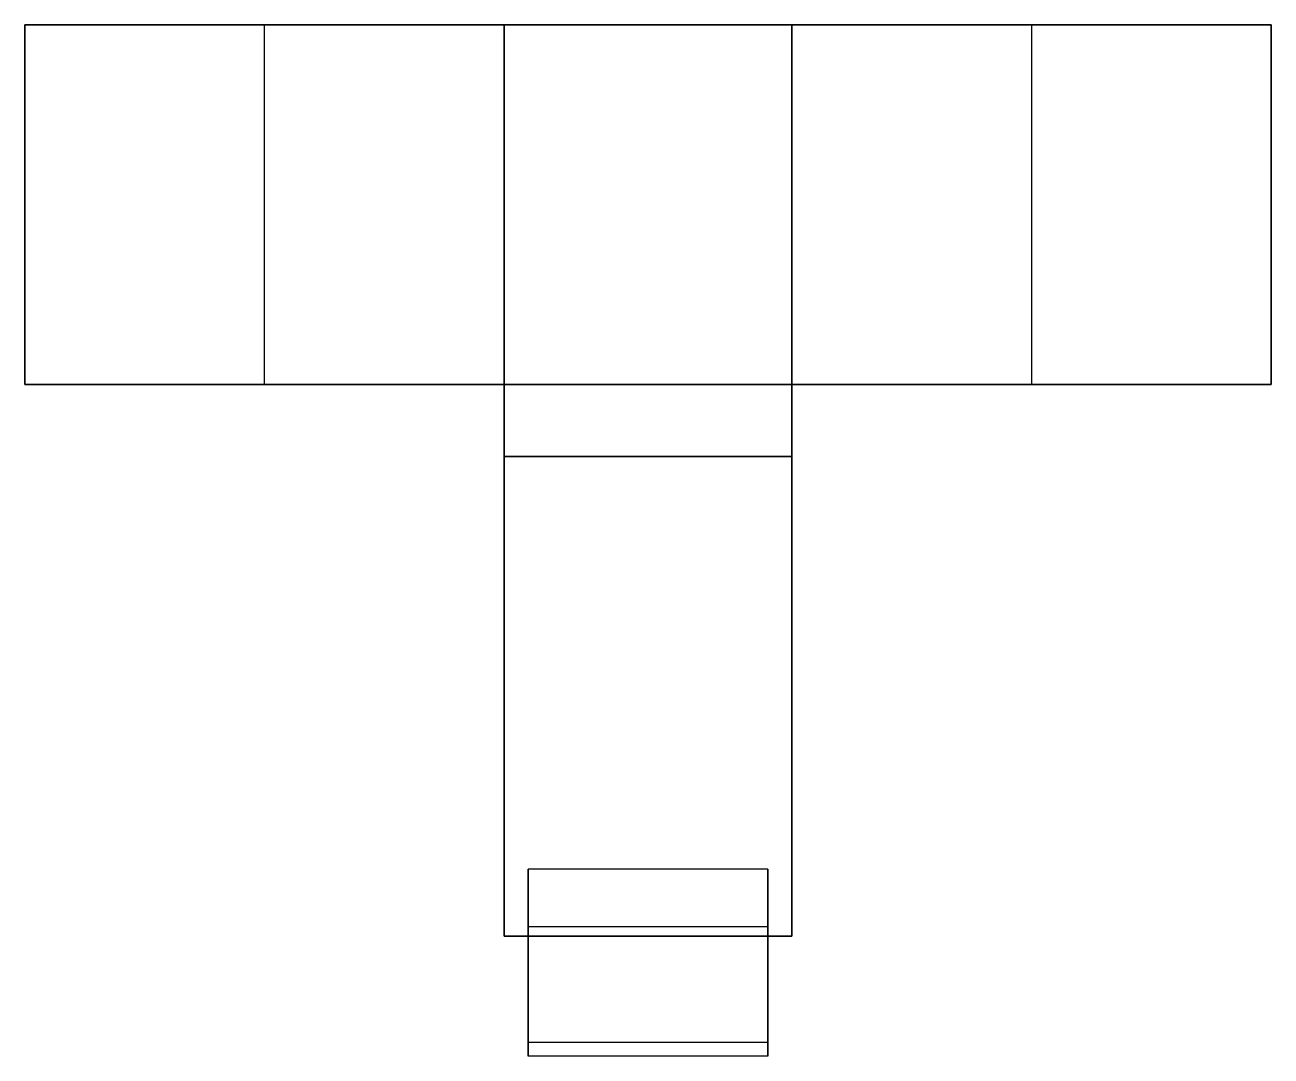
# Model space of a CAD drawing. Extents: x -26 to 26, y -35.5 to 7.5.
import ezdxf

# ---------------------------------------------------------------- set-up
doc = ezdxf.new("R2010")
doc.units = 0
doc.header["$MEASUREMENT"] = 0
doc.layers.add('ACESSORIO', color=254, linetype='CONTINUOUS')
doc.layers.add('CONTORNO', color=2, linetype='CONTINUOUS')

msp = doc.modelspace()

# ---------------------------------------------------------------- linework, layer by layer
at = {"layer": 'ACESSORIO'}
for points in [[(-26, 7.5), (26, 7.5), (-26, 7.5)], [(-26, -7.5), (-26, 7.5), (-26, 7.5), (-26, -7.5)], [(-26, -7.5, -4.86071), (-26, -7.5), (-26, 7.5), (-26, 7.5, -4.86071)], [(-26, 7.5, -4.86071), (-26, 7.5), (26, 7.5), (26, 7.5, -4.86071)], [(26, -7.5, -4.86071), (-26, -7.5, -4.86071), (-26, 7.5, -4.86071), (26, 7.5, -4.86071)], [(6, 7.5), (-6, 7.5), (6, 7.5)], [(6, 7.5), (-6, 7.5), (6, 7.5)], [(-6, -10.5, -18), (-6, 7.5, -18), (-6, 7.5, -18), (-6, -10.5, -18)], [(-6, -10.5, -18), (-6, -10.5, -7.86071), (-6, 7.5), (-6, 7.5, -18)], [(6, -10.5, -7.86071), (6, 7.5), (6, 7.5), (6, -10.5, -7.86071)], [(6, 7.5, -18), (6, 7.5), (6, -10.5, -7.86071), (6, -10.5, -18)], [(26, -7.5, -4.86071), (26, 7.5, -4.86071), (26, 7.5, -4.86071), (26, -7.5, -4.86071)], [(26, 7.5, -4.86071), (26, 7.5), (26, -7.5), (26, -7.5, -4.86071)], [(26, -7.5), (-26, -7.5), (-26, -7.5, -4.86071), (26, -7.5, -4.86071)], [(26, -7.5, -4.86071), (26, -7.5), (26, -7.5, -4.86071)], [(-6, -30.5, -14.5), (-6, -10.5, -14.5), (-6, -10.5, -14.5), (-6, -30.5, -14.5)], [(-6, -30.5, -18), (-6, -30.5, -11), (-6, -10.5, -11), (-6, -10.5, -18)], [(-6, -30.5, -11), (6, -30.5, -11), (6, -10.5, -11), (-6, -10.5, -11)], [(6, -30.5, -11), (6, -10.5, -11), (6, -10.5, -11), (6, -30.5, -11)], [(6, -10.5, -18), (6, -10.5, -11), (6, -30.5, -11), (6, -30.5, -18)], [(-4.99986, -34.92259), (-4.99986, -27.70997, -15.77449), (-4.99986, -27.70997, -15.77449), (-4.99986, -34.92259)], [(-4.99986, -35.5, -0.49374), (-4.99986, -34.92259), (-4.99986, -27.70997, -15.77449), (-4.99986, -30.09016, -17.2725)], [(5.00014, -30.09016, -17.2725), (5.00014, -27.70997, -15.77449), (5.00014, -34.92259), (5.00014, -35.5, -0.49374)], [(-4.99986, -35.5, -0.49374), (-4.99986, -30.09016, -17.2725), (-4.99986, -30.09016, -17.2725), (-4.99986, -35.5, -0.49374)], [(-6, -30.5, -18), (-6, -30.5, -11), (-6, -30.5, -18)]]:
    msp.add_3dface(points, dxfattribs=at)
at = {"layer": 'ACESSORIO', "linetype": 'BYBLOCK'}
for points in [[(-26, -7.5), (-26, 7.5), (26, 7.5), (26, -7.5)], [(-6, -10.5, -7.86071), (6, -10.5, -7.86071), (6, 7.5), (-6, 7.5)], [(6, -10.5, -18), (-6, -10.5, -18), (-6, 7.5, -18), (6, 7.5, -18)], [(-6, 7.5, -18), (-6, 7.5), (6, 7.5), (6, 7.5, -18)], [(-6, -10.5, -18), (6, -10.5, -18), (6, -30.5, -18), (-6, -30.5, -18)], [(-6, -10.5, -7.86071), (-6, -10.5, -11), (6, -10.5, -11), (6, -10.5, -7.86071)], [(-4.99986, -27.70997, -15.77449), (-4.99986, -34.92259), (5.00014, -34.92259), (5.00014, -27.70997, -15.77449)], [(-4.99986, -30.09016, -17.2725), (5.00014, -30.09016, -17.2725), (5.00014, -35.5, -0.49374), (-4.99986, -35.5, -0.49374)], [(6, -30.5, -18), (6, -30.5, -11), (-6, -30.5, -11), (-6, -30.5, -18)]]:
    msp.add_3dface(points, dxfattribs=at)
at = {"layer": 'CONTORNO', "linetype": 'BYBLOCK'}
msp.add_lwpolyline([(16, 7.5), (16, -7.5), (-16, -7.5), (-16, 7.5), (16, 7.5)], dxfattribs=at)

doc.saveas('drawing.dxf')
